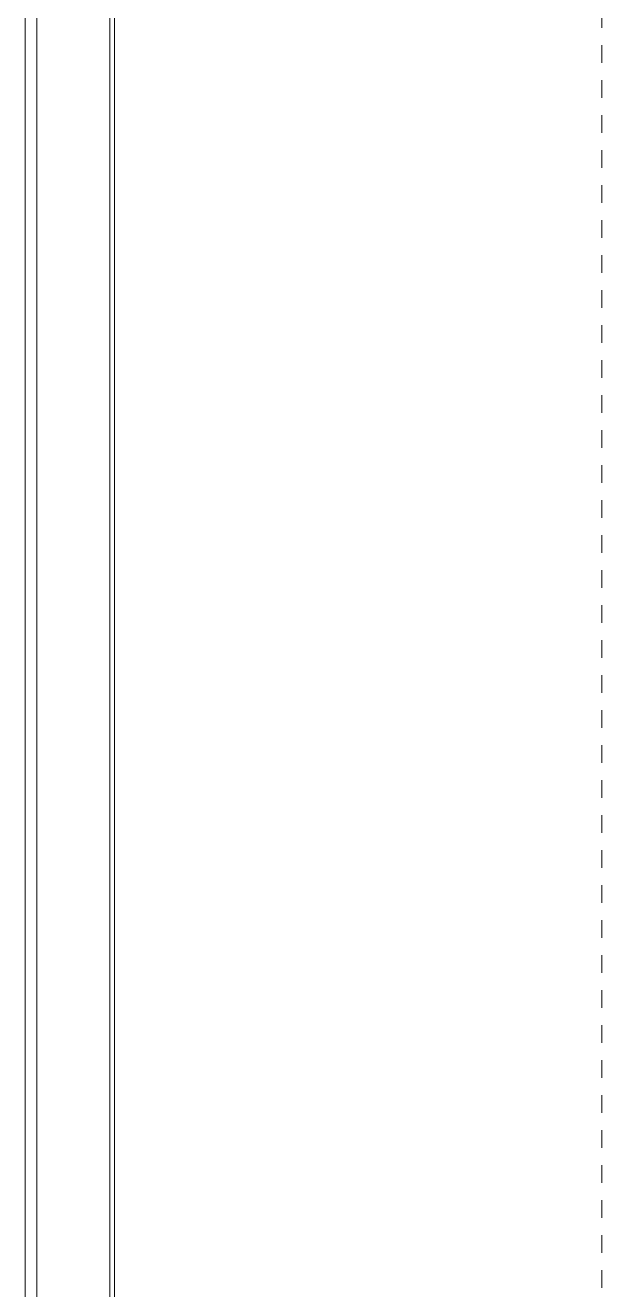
# Model space of a CAD drawing. Header units: millimetres. Extents: x 147619 to 200208, y -27981 to 8299.
# Drawn here: x 167355.3 to 167460, y -815.7 to -586.3 of the extents above; entities that cross this region are included whole.
import ezdxf

# ---------------------------------------------------------------- set-up
doc = ezdxf.new("R2010")
doc.units = ezdxf.units.MM
doc.linetypes.add('Dash', pattern=[6.35, 3.175, -3.175])
for name, color, linetype, lineweight in [('0-1', 7, 'Continuous', 5), ('G-IMPT', 7, 'Continuous', 5), ('M-EQPM', 7, 'Continuous', 5), ('M-EQPM-3', 7, 'Continuous', 80)]:
    doc.layers.add(name, color=color, linetype=linetype, lineweight=lineweight)
for name, color, linetype, lineweight, true_color in [('0-2', 7, 'Continuous', 5, 0x515151), ('G-IMPT-2', 7, 'Continuous', 5, 0x666666), ('M-EQPM-HDLN-1', 7, 'Dash', 5, 0x515151)]:
    doc.layers.add(name, color=color, linetype=linetype, lineweight=lineweight, true_color=true_color)

# ---------------------------------------------------------------- blocks, each defined once
blk = doc.blocks.new('TJ空调外机 - TJ空调外机1800_1200-1400100-10-003 三层空调通风平面图')
at = {"layer": 'M-EQPM-HDLN-1'}
blk.add_line((900, -600), (900, 600), dxfattribs=at)
blk = doc.blocks.new('YXQH_AR_B9-20_rvt-1-10-003 三层空调通风平面图')
at = {"layer": '0-2'}
blk.add_blockref('TJ空调外机 - TJ空调外机1800_1200-1400100-10-003 三层空调通风平面图', (166560.01, -590.02), dxfattribs=at)
blk = doc.blocks.new('RUXYQ14BA - top_dwg-2991071-10-003 三层空调通风平面图')
at = {"layer": 'G-IMPT', "flags": 128}
blk.add_lwpolyline([(1414.86, 243.4), (1414.86, 184.34), (1414.86, 164.68), (1414.86, 159.89), (1414.86, -417.8), (1414.86, -422.58), (1414.86, -442.24)], dxfattribs=at)
at = {"layer": 'G-IMPT-2', "flags": 128}
for points in [[(1400.74, -417.8), (1398.62, -417.8), (1398.62, 159.89), (1400.74, 159.89), (1400.74, -417.8), (1413.98, -417.8), (1414.86, -417.8)], [(1413.98, -417.8), (1413.98, 159.89), (1400.74, 159.89)]]:
    blk.add_lwpolyline(points, dxfattribs=at)
blk = doc.blocks.new('RUXYQ14BA - top_dwg-V221-10-003 三层空调通风平面图')
at = {"layer": 'G-IMPT', "flags": 128}
blk.add_lwpolyline([(1414.86, 243.4), (1414.86, 184.34), (1414.86, 164.68), (1414.86, 159.89), (1414.86, -417.8), (1414.86, -422.58), (1414.86, -442.24)], dxfattribs=at)
at = {"layer": 'G-IMPT-2', "flags": 128}
for points in [[(1400.74, -417.8), (1398.62, -417.8), (1398.62, 159.89), (1400.74, 159.89), (1400.74, -417.8), (1413.98, -417.8), (1414.86, -417.8)], [(1413.98, -417.8), (1413.98, 159.89), (1400.74, 159.89)]]:
    blk.add_lwpolyline(points, dxfattribs=at)
blk = doc.blocks.new('RUXYQ14BA - RUXYQ14BA-2991177-10-003 三层空调通风平面图')
at = {"layer": 'M-EQPM'}
blk.add_line((621.55, 11.86), (621.55, 756.62), dxfattribs=at)
for name in ['RUXYQ14BA - top_dwg-2991071-10-003 三层空调通风平面图', 'RUXYQ14BA - top_dwg-V221-10-003 三层空调通风平面图']:
    blk.add_blockref(name, (-793.31, 513.1))

msp = doc.modelspace()

# ---------------------------------------------------------------- block references
at = {"layer": '0-1'}
msp.add_blockref('YXQH_AR_B9-20_rvt-1-10-003 三层空调通风平面图', (0, 0), dxfattribs=at)
at = {"layer": 'M-EQPM-3'}
msp.add_blockref('RUXYQ14BA - RUXYQ14BA-2991177-10-003 三层空调通风平面图', (166750.01, -950), dxfattribs=at)

doc.saveas('drawing.dxf')
